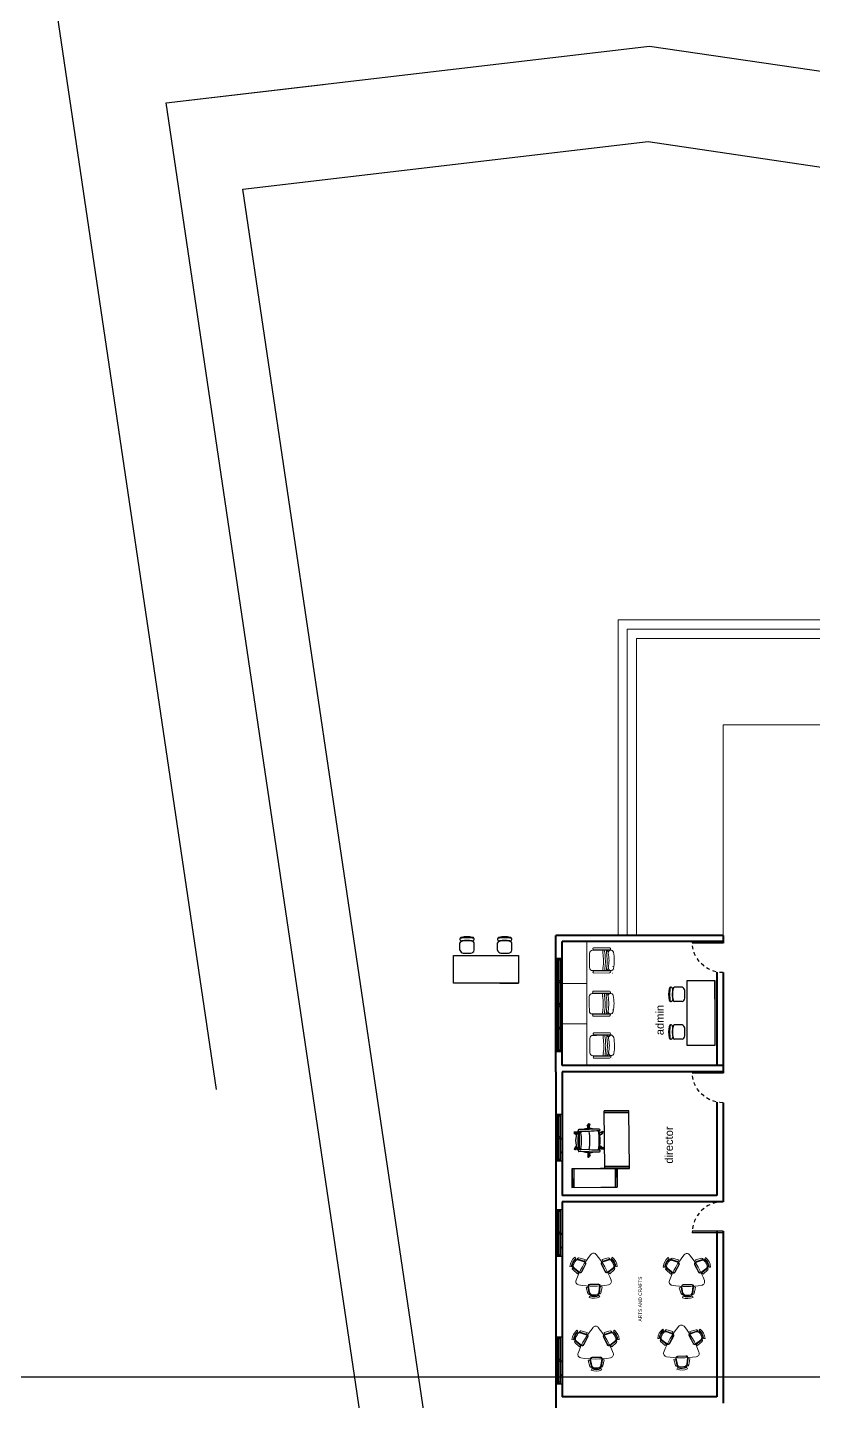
# Model space of a CAD drawing. Header units: metres. Extents: x -846 to 2173, y -239 to 2157.
# Drawn here: x -85.52 to -60.14, y 299.95 to 344.32 of the extents above; entities that cross this region are included whole.
import ezdxf

# ---------------------------------------------------------------- set-up
doc = ezdxf.new("R2010")
doc.units = ezdxf.units.M
doc.header["$MEASUREMENT"] = 0
doc.linetypes.add('ACAD_ISO02W100', pattern=[15, 12, -3])
doc.linetypes.add('DASHED2', pattern=[0.375, 0.25, -0.125])
doc.layers.add('cad-block.com', color=250, linetype='Continuous')
for name, color, linetype, lineweight in [('furniture', 220, 'Continuous', 13), ('interiors', 133, 'Continuous', 13), ('JO_ DOOR LINE', 50, 'Continuous', 18), ('JO_ELEVATION LINE', 3, 'Continuous', 20), ('JO_SECTION LINE', 7, 'Continuous', 40), ('section line', 104, 'Continuous', 40), ('section step', 21, 'Continuous', 15), ('setback', 4, 'Continuous', 30), ('text_space', 7, 'Continuous', 13), ('xl section', 20, 'Continuous', 30)]:
    doc.layers.add(name, color=color, linetype=linetype, lineweight=lineweight)
doc.styles.get("Standard").update_dxf_attribs({"font": 'arial.ttf'})

# ---------------------------------------------------------------- blocks, each defined once
blk = doc.blocks.new('door 100cm')
at = {"linetype": 'ByBlock', "lineweight": -3}
blk.add_line((4284.8, 6341.1), (4289.8, 6341.1), dxfattribs=at)
at = {"layer": 'JO_ DOOR LINE', "lineweight": -3}
for p, q in [((4284.8, 6341.1), (4284.8, 6441.1)), ((4289.8, 6341.1), (4289.8, 6441.1))]:
    blk.add_line(p, q, dxfattribs=at)
at = {"layer": 'JO_ DOOR LINE', "linetype": 'ACAD_ISO02W100', "lineweight": -3}
blk.add_arc((4284.8, 6341.1), 100, 0, 90, dxfattribs=at)
blk = doc.blocks.new('A$C89509515')
at = {"layer": 'JO_SECTION LINE', "lineweight": -2}
blk.add_blockref('door 100cm', (-4284.8, -6341.1), dxfattribs=at)
blk = doc.blocks.new('window')
at = {"layer": 'JO_ DOOR LINE', "linetype": 'ByBlock', "lineweight": 30}
for p, q in [((3725.6, 7181.6), (3725.6, 7161.6)), ((3875.6, 7176.6), (3725.6, 7176.6)), ((3725.6, 7166.6), (3725.6, 7176.6)), ((3875.6, 7171.6), (3725.6, 7171.6)), ((3875.6, 7166.6), (3725.6, 7166.6)), ((3731.2, 7176.6), (3731.2, 7166.6)), ((3758.4, 7176.6), (3750.6, 7176.6)), ((3750.6, 7166.6), (3758.4, 7166.6)), ((3797.9, 7166.6), (3797.9, 7176.6)), ((3797.9, 7176.6), (3797.9, 7176.6)), ((3797.9, 7176.6), (3797.9, 7166.6)), ((3797.9, 7166.6), (3797.9, 7166.6)), ((3800.6, 7176.6), (3806.5, 7176.6)), ((3803.9, 7176.6), (3803.9, 7166.6)), ((3845, 7176.6), (3850.6, 7176.6)), ((3850.6, 7166.6), (3845, 7166.6)), ((3870, 7166.6), (3870, 7176.6)), ((3875.6, 7161.6), (3875.6, 7181.6)), ((3875.6, 7176.6), (3875.6, 7166.6))]:
    blk.add_line(p, q, dxfattribs=at)
at = {"layer": 'JO_ELEVATION LINE', "linetype": 'ByBlock', "lineweight": -2}
for p, q in [((3875.6, 7181.6), (3725.6, 7181.6)), ((3725.6, 7161.6), (3875.6, 7161.6))]:
    blk.add_line(p, q, dxfattribs=at)
blk = doc.blocks.new('A$C366B0983')
for p, q in [((-2100, -900), (-2100, 0)), ((-2100, 0), (0, 0)), ((-1891, 243), (-1891, 404)), ((-1891, 165), (-1891, 243)), ((-1431, 242), (-1431, 404)), ((-1431, 163), (-1431, 242)), ((-675, 243), (-675, 404)), ((-675, 165), (-675, 243)), ((-215, 242), (-215, 404)), ((-215, 163), (-215, 242)), ((0, 0), (0, -900)), ((0, -900), (-2100, -900)), ((-600, -900), (0, -900))]:
    blk.add_line(p, q)
at = {"linetype": 'Continuous'}
for centre, radius, start, end in [((-1833, 524), 58.3, 99.8988, 279.7522), ((-1661, -282), 882, 78.0899, 101.9101), ((-1642, -480), 963, 91.1567, 100.8714), ((-1681, -480), 963, 79.1286, 88.8433), ((-1489, 524), 58.3, 260.2478, 80.1012), ((-617, 524), 58.3, 99.8988, 279.7522), ((-445, -282), 882, 78.0899, 101.9101), ((-426, -480), 963, 91.1567, 100.8714), ((-464, -480), 963, 79.1286, 88.8433), ((-273, 524), 58.3, 260.2478, 80.1012), ((-1778, 192), 117, 193.2566, 265.9234), ((-1661, 1829), 1758, 265.9234, 274.0766), ((-1545, 192), 117, 274.0766, 345.8334), ((-562, 192), 117, 193.2566, 265.9234), ((-445, 1829), 1758, 265.9234, 274.0766), ((-328, 192), 117, 274.0766, 345.8334)]:
    blk.add_arc(centre, radius, start, end, dxfattribs=at)
for centre, radius, start, end in [((-1834, 395), 58, 100.0307, 171.6517), ((-1661, -682), 1250, 79.6211, 100.3789), ((-1661, -350), 823, 77.1708, 102.8292), ((-1489, 395), 58, 8.3483, 79.9693), ((-618, 395), 58, 100.0307, 171.6517), ((-445, -682), 1250, 79.6211, 100.3789), ((-445, -350), 823, 77.1708, 102.8292), ((-273, 395), 58, 8.3483, 79.9693)]:
    blk.add_arc(centre, radius, start, end)
blk = doc.blocks.new('furn037')
at = {"color": 0}
for p, q in [((-661, 551), (-695, 592)), ((-599, 531), (-598, 535)), ((-340, 443), (-599, 531)), ((-321, 426), (-580, 514)), ((-545, 566), (-318, 509)), ((545, 566), (318, 509)), ((321, 426), (580, 514)), ((340, 443), (599, 531)), ((599, 531), (598, 535)), ((661, 551), (695, 592)), ((-827, 238), (-880, 243)), ((-790, 380), (-758, 363)), ((-705, 464), (-780, 323)), ((-775, 198), (-778, 195)), ((-557, 33), (-775, 198)), ((-774, 133), (-599, -22)), ((-762, 434), (-730, 417)), ((-532, 27), (-750, 191)), ((-679, 437), (-742, 316)), ((-522, 40), (-713, 185)), ((-557, 33), (-599, -22)), ((-326, 410), (-553, 487)), ((-301, 338), (-448, 60)), ((-286, 330), (-433, 52)), ((-340, 443), (-318, 509)), ((286, 330), (433, 52)), ((301, 338), (448, 60)), ((340, 443), (318, 509)), ((326, 410), (553, 487)), ((522, 40), (713, 185)), ((532, 27), (750, 191)), ((557, 33), (775, 198)), ((557, 33), (599, -22)), ((774, 133), (599, -22)), ((679, 437), (742, 316)), ((705, 464), (780, 323)), ((762, 434), (730, 417)), ((790, 380), (758, 363)), ((775, 198), (778, 195)), ((827, 238), (880, 243)), ((-209, -491), (-155, -759)), ((-192, -488), (-145, -722)), ((-143, -412), (171, -401)), ((-142, -430), (172, -418)), ((226, -472), (197, -710)), ((243, -474), (210, -745)), ((250, -499), (216, -770)), ((250, -499), (319, -508)), ((272, -737), (319, -508)), ((-213, -516), (-281, -530)), ((-218, -755), (-281, -530)), ((-213, -516), (-160, -784)), ((-147, -848), (-165, -898)), ((-160, -784), (-164, -785)), ((-50, -843), (110, -837)), ((-39, -806), (97, -801)), ((5, -877), (4, -841)), ((66, -874), (64, -838)), ((208, -835), (229, -883)), ((216, -770), (221, -771))]:
    blk.add_line(p, q, dxfattribs=at)
blk.add_lwpolyline([(652, -263, 0.084381), (98, 696, 0.470069), (-98, 696, 0.084381), (-652, -263, 0.470069), (-554, -433, 0.084381), (554, -433, 0.470069)], format="xyb", close=True, dxfattribs=at)
for centre, radius, start, end in [((-359, 191), 523, 129.9848, 174.2665), ((-359, 191), 470, 129.9848, 174.2665), ((-613, 416), 104, 71.2493, 152.1256), ((-556, 524), 43.4, 75.7623, 165.7623), ((556, 524), 43.4, 14.2377, 104.2377), ((613, 416), 104, 27.8744, 108.7507), ((359, 191), 470, 5.7335, 50.0152), ((359, 191), 523, 5.7335, 50.0152), ((-688, 274), 104, 152.1256, 233.002), ((-746, 166), 43.4, 138.489, 228.489), ((-650, 268), 104, 152.1256, 233.002), ((-587, 388), 104, 71.2493, 152.1256), ((-494, 84), 69.4, 236.415, 332.1256), ((-494, 84), 52, 236.415, 332.1256), ((-347, 362), 52, 332.1256, 67.8362), ((-347, 362), 69.4, 332.1256, 67.8362), ((347, 362), 69.4, 112.1638, 207.8744), ((347, 362), 52, 112.1638, 207.8744), ((494, 84), 69.4, 207.8744, 303.585), ((494, 84), 52, 207.8744, 303.585), ((587, 388), 104, 27.8744, 108.7507), ((650, 268), 104, 306.998, 27.8744), ((688, 274), 104, 306.998, 27.8744), ((746, 166), 43.4, 311.511, 41.511), ((-140, -482), 69.4, 92.1256, 187.8362), ((-140, -482), 52, 92.1256, 187.8362), ((174, -470), 69.4, 356.415, 92.1256), ((174, -470), 52, 356.415, 92.1256), ((-176, -744), 43.4, 195.7623, 285.7623), ((14, -406), 523, 249.9848, 294.2665), ((-53, -739), 104, 191.2493, 272.1256), ((14, -406), 470, 249.9848, 294.2665), ((-43, -702), 104, 191.2493, 272.1256), ((93, -697), 104, 272.1256, 353.002), ((107, -733), 104, 272.1256, 353.002), ((229, -729), 43.4, 258.489, 348.489)]:
    blk.add_arc(centre, radius, start, end, dxfattribs=at)
blk = doc.blocks.new('furn040')
at = {"color": 0, "linetype": 'ByBlock', "ltscale": 100}
for p, q in [((-1394, 0), (-1394, -600)), ((-1394, 0), (-1394, -600)), ((6, 0), (-1394, 0)), ((6, 0), (-1394, 0)), ((-1382, 0), (-1382, -600)), ((-1344, 0), (-1344, -600)), ((-44, 0), (-44, -600)), ((-6, 0), (-6, -600)), ((6, -600), (6, 0)), ((456, -300), (6, -300)), ((6, -300), (456, -300)), ((6, -300), (6, -700)), ((6, -700), (6, -300)), ((6, -312), (456, -312)), ((416, -300), (446, -300)), ((456, -700), (456, -300)), ((6, -600), (-1394, -600)), ((-904, -660), (-898, -649)), ((-877, -675), (-904, -660)), ((-898, -649), (-888, -655)), ((-888, -629), (-893, -639)), ((-893, -639), (-883, -645)), ((-856, -643), (-888, -629)), ((-888, -655), (-878, -660)), ((-883, -645), (-873, -650)), ((-880, -669), (-850, -652)), ((-826, -661), (-856, -643)), ((-850, -652), (-814, -714)), ((-832, -671), (-826, -661)), ((-506, -652), (-542, -714)), ((-510, -626), (-499, -626)), ((-510, -657), (-510, -626)), ((-506, -652), (-476, -669)), ((-499, -626), (-498, -637)), ((-498, -637), (-498, -649)), ((-487, -625), (-487, -637)), ((-476, -625), (-487, -625)), ((-487, -637), (-486, -648)), ((-472, -659), (-476, -625)), ((-473, -694), (-472, -659)), ((6, -350), (456, -350)), ((6, -410), (6, -440)), ((-1089, -975), (-1082, -966)), ((-1064, -998), (-1089, -975)), ((-1082, -966), (-1073, -973)), ((-1067, -948), (-1074, -957)), ((-1074, -957), (-1066, -964)), ((-1073, -973), (-1065, -980)), ((-1044, -965), (-1067, -948)), ((-1066, -964), (-1057, -972)), ((-1036, -1019), (-1064, -998)), ((-1052, -1001), (-1052, -966)), ((-1052, -966), (-968, -966)), ((-948, -973), (-948, -1222)), ((-900, -973), (-900, -1208)), ((-880, -669), (-852, -718)), ((-838, -668), (-832, -671)), ((-476, -669), (-505, -718)), ((-484, -688), (-484, -695)), ((-484, -695), (-473, -694)), ((-456, -973), (-456, -1208)), ((-409, -973), (-409, -1222)), ((-305, -966), (-388, -966)), ((-331, -960), (-324, -950)), ((-325, -964), (-331, -960)), ((-324, -950), (-294, -968)), ((-305, -966), (-305, -1001)), ((-288, -1001), (-298, -995)), ((-294, -968), (-266, -988)), ((-282, -991), (-291, -985)), ((-272, -998), (-282, -991)), ((-266, -988), (-272, -998)), ((6, -1400), (6, -700)), ((6, -700), (6, -1400)), ((456, -1400), (456, -700)), ((-1052, -1001), (-968, -1001)), ((-1038, -1003), (-1029, -1011)), ((-1038, -1003), (-1038, -1003)), ((-1029, -1011), (-1036, -1019)), ((-884, -1273), (-884, -1308)), ((-872, -1273), (-884, -1273)), ((-884, -1308), (-881, -1343)), ((-880, -1299), (-862, -1268)), ((-850, -1316), (-880, -1299)), ((-872, -1280), (-872, -1273)), ((-870, -1331), (-870, -1319)), ((-869, -1342), (-870, -1331)), ((-858, -1330), (-859, -1319)), ((-858, -1342), (-858, -1330)), ((-850, -1316), (-829, -1279)), ((-846, -1311), (-846, -1341)), ((-525, -1296), (-530, -1307)), ((-530, -1307), (-500, -1324)), ((-506, -1316), (-528, -1279)), ((-519, -1300), (-525, -1296)), ((-476, -1299), (-506, -1316)), ((-500, -1324), (-469, -1339)), ((-476, -1299), (-494, -1268)), ((-474, -1323), (-483, -1318)), ((-479, -1293), (-453, -1308)), ((-468, -1313), (-478, -1308)), ((-463, -1328), (-474, -1323)), ((-469, -1339), (-463, -1328)), ((-458, -1318), (-468, -1313)), ((-453, -1308), (-458, -1318)), ((-305, -1001), (-388, -1001)), ((-311, -1002), (-285, -1017)), ((-279, -1007), (-288, -1001)), ((-285, -1017), (-279, -1007)), ((6, -1350), (456, -1350)), ((6, -1388), (456, -1388)), ((6, -1400), (456, -1400))]:
    blk.add_line(p, q, dxfattribs=at)
for centre, radius, start, end in [((-865, -660), 13.3, 30, 210), ((-865, -660), 5.78, 30, 210), ((-2492, -1909), 2069, 35.3389, 37.4478), ((1136, -1909), 2069, 142.5522, 144.6611), ((-491, -660), 13.3, 330, 150), ((-491, -660), 5.78, 330, 150), ((-1052, -984), 13.3, 90, 270), ((-1052, -984), 5.78, 90, 270), ((-784, -3018), 2069, 95.1232, 97.4478), ((-366, -974), 602, 167.935, 195.1126), ((-931, -730), 25, 23.3646, 166.0119), ((1175, -781), 2131, 178.4583, 185.1431), ((1253, -780), 2162, 178.4274, 185.1186), ((-678, -2045), 1318, 90, 100.0809), ((-678, -2045), 1338, 90, 99.9112), ((-678, -2271), 1318, 90, 99.7142), ((1031, 124), 2069, 202.5522, 204.0646), ((-678, -2045), 1338, 80.0888, 90), ((-678, -2045), 1318, 79.9191, 90), ((-678, -2271), 1318, 80.2858, 90), ((-2387, 124), 2069, 335.9354, 337.4478), ((-2610, -780), 2162, 354.8814, 1.5726), ((-425, -730), 25, 13.9881, 156.6354), ((-2531, -781), 2131, 354.8569, 1.5417), ((-990, -974), 602, 344.8874, 12.065), ((-573, -3018), 2069, 82.5522, 84.8768), ((-305, -984), 13.3, 270, 90), ((-305, -984), 5.78, 270, 90), ((-784, 1050), 2069, 262.5522, 264.9), ((-923, -1216), 25, 193.9881, 271.9852), ((-925, -1216), 25.7, 268.5806, 17.7975), ((-874, -1224), 36.8, 198.6123, 238.7576), ((-882, -1239), 20.1, 67.8258, 236.3114), ((-877, -1148), 28.4, 210.9998, 288.2701), ((-846, -1178), 54.2, 179.478, 228.8422), ((-859, -1165), 43, 196.9411, 273.1092), ((-679, -774), 527, 245.9635, 270.0368), ((1031, -2092), 2069, 156.4846, 157.4478), ((-865, -1307), 13.3, 150, 330), ((-821, -1142), 94.8, 235.4751, 262.4619), ((-865, -1307), 5.78, 150, 330), ((-701, -1942), 785, 88.3552, 102.2414), ((-841, -1255), 20.1, 67.8258, 236.3114), ((-802, -3862), 2654, 87.3318, 91.193), ((-2492, -58), 2069, 322.5522, 323.7681), ((-667, -325), 926, 259.6746, 269.3108), ((-555, -3862), 2654, 88.807, 92.6682), ((-689, -325), 926, 270.6892, 280.3254), ((-678, -774), 527, 269.9632, 294.0365), ((-655, -1942), 785, 77.7586, 91.6448), ((1136, -58), 2069, 216.2319, 217.4478), ((-536, -1142), 94.8, 277.5381, 304.5249), ((-516, -1255), 20.1, 303.6886, 112.1742), ((-491, -1307), 13.3, 210, 30), ((-497, -1165), 43, 266.8908, 343.0589), ((-491, -1307), 5.78, 210, 30), ((-2387, -2092), 2069, 22.5522, 23.5154), ((-480, -1148), 28.4, 251.7299, 329.0002), ((-474, -1239), 20.1, 303.6886, 112.1742), ((-510, -1178), 54.2, 311.1578, 0.522), ((-482, -1224), 36.8, 301.2424, 341.3877), ((-431, -1216), 25.7, 162.2025, 271.4194), ((-433, -1216), 25, 268.0148, 346.0119), ((-573, 1050), 2069, 275.1, 277.4478)]:
    blk.add_arc(centre, radius, start, end, dxfattribs=at)
blk = doc.blocks.new('furn054')
at = {"color": 0}
for p, q in [((101, 204), (45, 227)), ((62, 31), (103, 31)), ((103, 92), (103, -92)), ((145, 79), (145, -79)), ((175, 217), (174, 222)), ((487, 267), (175, 217)), ((516, 261), (204, 211)), ((211, 282), (474, 346)), ((519, 241), (246, 197)), ((487, 267), (474, 346)), ((583, 181), (583, -181)), ((603, 181), (603, -181)), ((101, -204), (45, -227)), ((63, -39), (103, -39)), ((175, -217), (174, -222)), ((487, -267), (175, -217)), ((516, -261), (204, -211)), ((211, -282), (474, -346)), ((519, -241), (246, -197)), ((487, -267), (474, -346))]:
    blk.add_line(p, q, dxfattribs=at)
for centre, radius, start, end in [((603, 0), 603, 157.8591128, 202.1408872), ((603, 0), 542, 157.8591128, 202.1408872), ((223, 92), 120, 99.1236725, 180), ((265, 79), 120, 99.1236725, 180), ((223, 234), 50, 103.6366708, 193.6366708), ((523, 181), 80, 0, 95.7105931), ((523, 181), 60, 0, 95.7105931), ((223, -92), 120, 180, 260.8763275), ((265, -79), 120, 180, 260.8763275), ((223, -234), 50, 166.3633292, 256.3633292), ((523, -181), 80, 264.2894069, 0), ((523, -181), 60, 264.2894069, 0)]:
    blk.add_arc(centre, radius, start, end, dxfattribs=at)
blk = doc.blocks.new('A$C1EFD1B1A')
at = {"color": 0}
for p, q in [((1141, 472), (1101, 518)), ((1101, 343), (1121, 73)), ((1200, 86), (1121, 73)), ((1152, 397), (1147, 397)), ((1200, 86), (1152, 397)), ((1215, 60), (1167, 371)), ((1235, 63), (1192, 336)), ((1424, 517), (1274, 469)), ((1657, 132), (1312, 20)), ((1663, 113), (1318, 1)), ((1709, 251), (1565, 531)), ((1711, 221), (1568, 502)), ((1694, 212), (1568, 458)), ((1638, 517), (1780, 287)), ((1709, 251), (1780, 287)), ((1737, -1064), (1676, -1117)), ((1870, -1306), (1676, -1117)), ((1727, -1036), (1934, -1273)), ((1737, -1064), (1944, -1301)), ((1742, -1023), (1924, -1231)), ((2055, -727), (1748, -919)), ((2065, -744), (1758, -936)), ((1944, -1301), (1940, -1305)), ((1994, -1358), (2005, -1418)), ((2211, -1170), (2078, -1254)), ((2245, -1198), (2088, -1296)), ((2155, -1303), (2133, -1268)), ((2151, -768), (2258, -1022)), ((2169, -760), (2291, -1050)), ((2190, -781), (2263, -750)), ((2190, -781), (2312, -1071)), ((2214, -1266), (2192, -1231)), ((2349, -1006), (2263, -750)), ((2312, -1071), (2317, -1070)), ((2341, -1141), (2390, -1177))]:
    blk.add_line(p, q, dxfattribs=at)
for points in [[(11, -37), (823, -1865), (1627, -1507), (816, 321), (11, -37)], [(1069, -251), (1374, -936), (2470, -449), (2166, 236), (1069, -251)]]:
    blk.add_lwpolyline(points, dxfattribs=at)
for centre, radius, start, end in [((1150, 347), 50, 94.3633292, 184.3633292), ((1491, 57), 542, 85.8591128, 130.1408872), ((1285, 390), 120, 108, 188.8763275), ((1311, 355), 120, 108, 188.8763275), ((1294, 77), 80, 192.2894069, 288), ((1294, 77), 60, 192.2894069, 288), ((1461, 447), 120, 27.1236725, 108), ((1461, 403), 120, 27.1236725, 108), ((1638, 189), 60, 288, 23.7105931), ((1638, 189), 80, 288, 23.7105931), ((1790, -987), 80, 122.0165133, 217.7271065), ((1790, -987), 60, 122.0165133, 217.7271065), ((1905, -1270), 50, 225.6531841, 315.6531841), ((2014, -1152), 120, 221.1401858, 302.0165133), ((2024, -1195), 120, 221.1401858, 302.0165133), ((1901, -823), 542, 279.8756262, 324.1574005), ((1901, -823), 603, 279.8756262, 324.1574005), ((2097, -795), 80, 26.3059202, 122.0165133), ((2097, -795), 60, 26.3059202, 122.0165133), ((2147, -1069), 120, 302.0165133, 22.8928409), ((2181, -1097), 120, 302.0165133, 22.8928409), ((2301, -1022), 50, 288.3798426, 18.3798426)]:
    blk.add_arc(centre, radius, start, end, dxfattribs=at)
at = {"color": 0, "linetype": 'DASHED2', "ltscale": 200, "extrusion": (0, 0, -1)}
for centre, major_axis in [((557, -35), (273, 121)), ((2171, -171), (-121, 273))]:
    blk.add_ellipse(centre, major_axis=major_axis, ratio=0.234556644, dxfattribs=at)
at = {"color": 0, "linetype": 'DASHED2', "ltscale": 200}
blk.add_ellipse((1190, -1461), major_axis=(273, 121), ratio=0.234556644, dxfattribs=at)
at = {"color": 0, "rotation": 287.9999999999959}
blk.add_blockref('furn054', (1304, 631), dxfattribs=at)
at = {"color": 0, "xscale": -1, "rotation": 302.0165133381192}
blk.add_blockref('furn054', (2221, -1335), dxfattribs=at)
blk = doc.blocks.new('CHAIR_60CM')
for p, q in [((-29.378, 356.44), (-29.375, 355.937)), ((-29.312, 356.44), (-29.309, 355.887)), ((-29.3, 356.44), (-29.3, 356.469)), ((-29.3, 356.44), (-29.299, 356.352)), ((-29.3, 356.351), (-29.297, 355.895)), ((-29.203, 356.567), (-29.194, 356.567)), ((-29.151, 356.567), (-29.194, 356.567)), ((-28.793, 356.569), (-28.74, 356.569)), ((-28.642, 356.442), (-28.642, 356.473)), ((-28.642, 356.442), (-28.642, 356.353)), ((-28.642, 356.352), (-28.639, 355.897)), ((-28.63, 356.442), (-28.627, 355.889)), ((-28.564, 356.442), (-28.561, 355.939))]:
    blk.add_line(p, q)
for centre, radius, start, end in [((-29.345, 356.425), 0.0361, 24.5958, 155.829), ((-29.203, 356.47), 0.0973, 90.3083, 180.3083), ((-28.739, 356.472), 0.0973, 0.3083, 90.3083), ((-28.609, 356.427), 0.0361, 204.3355, 206.5711), ((-28.597, 356.427), 0.0361, 24.7876, 156.0208), ((-29.325, 355.935), 0.05, 177.6524, 288.8331), ((-29.261, 355.932), 0.208, 74.7531, 100.4859), ((-29.261, 355.932), 0.147, 74.7531, 104.4332), ((-29.26, 355.875), 0.147, 74.7531, 104.4332), ((-28.982, 357.851), 1.793, 262.2773, 278.3393), ((-28.981, 357.794), 1.793, 262.2773, 278.3393), ((-28.982, 357.851), 1.732, 262.2773, 278.3393), ((-28.681, 355.935), 0.208, 78.6001, 104.6578), ((-28.681, 355.935), 0.147, 73.6429, 105.8635), ((-28.681, 355.878), 0.147, 73.6429, 105.8635), ((-28.611, 355.937), 0.05, 251.7835, 2.9643)]:
    blk.add_arc(centre, radius, start, end)
at = {"linetype": 'Continuous'}
for centre, radius, start, end in [((-28.958, 354.06), 2.514, 86.2317, 94.3849), ((-29.195, 356.096), 0.134, 220.0354, 267.4848), ((-29.214, 355.879), 0.0834, 80.5561, 260.4095), ((-28.948, 357.316), 1.377, 259.4369, 269.1516), ((-29.004, 357.315), 1.377, 271.465, 281.1797), ((-28.744, 356.098), 0.134, 273.1318, 320.9947), ((-28.722, 355.882), 0.0834, 280.2071, 100.0605), ((-28.974, 357.033), 1.262, 258.3982, 282.2184)]:
    blk.add_arc(centre, radius, start, end, dxfattribs=at)
at = {"layer": 'furniture'}
for p, q in [((-29.379, 355.834), (-29.38, 355.833)), ((-29.277, 355.838), (-29.277, 355.838)), ((-29.266, 355.845), (-29.266, 355.844)), ((-29.172, 355.807), (-29.172, 355.806))]:
    blk.add_line(p, q, dxfattribs=at)
at = {"layer": 'interiors'}
blk.add_line((-29.275, 355.768), (-29.276, 355.768), dxfattribs=at)
at = {"layer": 'cad-block.com', "xscale": 1.760619863061612e-06, "yscale": 1.760619863061612e-06, "zscale": 1.760619863061612e-06, "rotation": 336.052269154989}
blk.add_blockref('A$C1EFD1B1A', (-29.175, 355.809), dxfattribs=at)

msp = doc.modelspace()

# ---------------------------------------------------------------- linework, layer by layer
for p, q in [((-79.418, 310.033), (-85.52, 351.255)), ((-81.039, 341.893), (-65.431, 343.726)), ((-65.431, 343.726), (-18.009, 336.735)), ((-70.903, 273.413), (-81.039, 341.893))]:
    msp.add_line(p, q)
at = {"layer": 'furniture'}
for p, q in [((-68.257, 314.803), (-67.657, 314.803)), ((-67.457, 314.803), (-68.257, 314.803)), ((-67.457, 314.803), (-67.457, 310.803)), ((-67.457, 313.453), (-68.257, 313.453)), ((-67.457, 312.153), (-68.257, 312.153)), ((-63.257, 310.803), (-64.257, 310.803))]:
    msp.add_line(p, q, dxfattribs=at)
at = {"layer": 'interiors', "ltscale": 0.5}
for p, q in [((-66.45, 325.196), (-66.45, 315.003)), ((-66.15, 324.896), (-66.15, 315.003)), ((-65.85, 324.596), (-65.85, 315.003))]:
    msp.add_line(p, q, dxfattribs=at)
at = {"layer": 'interiors'}
for p, q in [((-66.45, 325.196), (-55.998, 325.196)), ((-66.15, 324.896), (-55.998, 324.896)), ((-65.85, 324.596), (-55.998, 324.596)), ((-55.998, 321.803), (-63.057, 321.803)), ((-63.057, 315.003), (-63.057, 321.803)), ((-63.057, 315.003), (-66.45, 315.003))]:
    msp.add_line(p, q, dxfattribs=at)
at = {"layer": 'section line'}
for p, q in [((-63.057, 315.003), (-68.457, 315.003)), ((-68.457, 310.603), (-68.457, 315.003)), ((-63.057, 314.803), (-68.257, 314.803)), ((-68.257, 310.803), (-68.257, 314.803)), ((-63.057, 315.003), (-63.057, 314.753)), ((-63.257, 313.823), (-63.257, 310.803)), ((-63.057, 313.803), (-63.057, 310.553)), ((-68.457, 310.603), (-68.457, 305.603)), ((-63.057, 310.803), (-68.257, 310.803)), ((-63.057, 310.603), (-68.257, 310.603)), ((-64.757, 310.603), (-68.257, 310.603)), ((-68.257, 310.603), (-68.257, 306.603)), ((-63.257, 309.623), (-63.257, 306.603)), ((-63.057, 309.603), (-63.057, 306.403)), ((-63.257, 306.603), (-68.257, 306.603)), ((-63.257, 306.603), (-68.257, 306.603)), ((-63.057, 306.403), (-68.257, 306.403)), ((-68.257, 306.403), (-68.257, 300.103)), ((-68.457, 305.603), (-68.457, 289.803)), ((-63.257, 305.453), (-63.257, 300.103)), ((-63.057, 305.453), (-63.057, 299.903)), ((-63.257, 300.103), (-68.257, 300.103))]:
    msp.add_line(p, q, dxfattribs=at)
at = {"layer": 'setback'}
for p, q in [((-81.039, 341.893), (-75.972, 342.488)), ((-78.563, 339.101), (-65.477, 340.638)), ((-65.477, 340.638), (-20.057, 333.942)), ((-68.884, 273.712), (-78.563, 339.101))]:
    msp.add_line(p, q, dxfattribs=at)
at = {"layer": 'xl section'}
msp.add_ray((-59.857, 300.737), (-1, 0), dxfattribs=at)

# ---------------------------------------------------------------- block references
at = {"xscale": 0.0009991995547836267, "yscale": 0.0009991995547836267, "zscale": 0.0009991995547836267}
msp.add_blockref('A$C366B0983', (-69.665, 314.36), dxfattribs=at)
at = {"xscale": 0.0009991995547836267, "yscale": 0.0009991995547836267, "zscale": 0.0009991995547836267, "rotation": 90}
msp.add_blockref('A$C366B0983', (-64.218, 313.544), dxfattribs=at)
at = {"layer": 'cad-block.com', "xscale": 0.001330359274668312, "yscale": 0.001330359274668312, "zscale": 0.001330359274668312, "rotation": 270.4368236870172}
msp.add_blockref('furn040', (-66.081, 307.489), dxfattribs=at)
at = {"layer": 'furniture', "rotation": 90}
for p in [(289.2, 343.167), (289.192, 341.77), (289.21, 340.419)]:
    msp.add_blockref('CHAIR_60CM', p, dxfattribs=at)
at = {"layer": 'furniture', "xscale": 0.0008697856899391918, "yscale": 0.0008697856899391918, "zscale": 0.0008697856899391918}
for p in [(-67.239, 304.097), (-64.225, 304.085), (-67.172, 301.741), (-64.403, 301.776)]:
    msp.add_blockref('furn037', p, dxfattribs=at)
at = {"layer": 'section line', "yscale": 0.01, "zscale": 0.01}
for p, xscale, rotation in [((-63.057, 314.803), -0.01, 90), ((-63.057, 310.603), -0.01, 90), ((-63.057, 305.403), 0.01, 89.99999999999997)]:
    msp.add_blockref('A$C89509515', p, dxfattribs=dict(at, xscale=xscale, rotation=rotation))
at = {"layer": 'section step', "xscale": 0.01, "yscale": 0.01, "zscale": 0.01, "rotation": 270}
for p in [(-140.073, 351.514), (-140.073, 350.015), (-140.073, 346.478), (-140.073, 343.401), (-140.073, 339.285)]:
    msp.add_blockref('window', p, dxfattribs=at)

# ---------------------------------------------------------------- texts
at = {"layer": 'text_space', "attachment_point": 1, "rotation": 90}
for s, width, gutter_width, insert, char_height in [('admin', 0.77775, 1.292, (-65.232, 311.781), 0.2584), ('director', 0.77775, 1.292, (-64.934, 307.634), 0.2584), ('ARTS AND CRAFTS', 2.39836, 0.557, (-65.79, 302.536), 0.11134)]:
    msp.add_mtext_dynamic_manual_height_columns(s, width=width, gutter_width=gutter_width, heights=[0], dxfattribs=dict(at, insert=insert, char_height=char_height))

doc.saveas('drawing.dxf')
